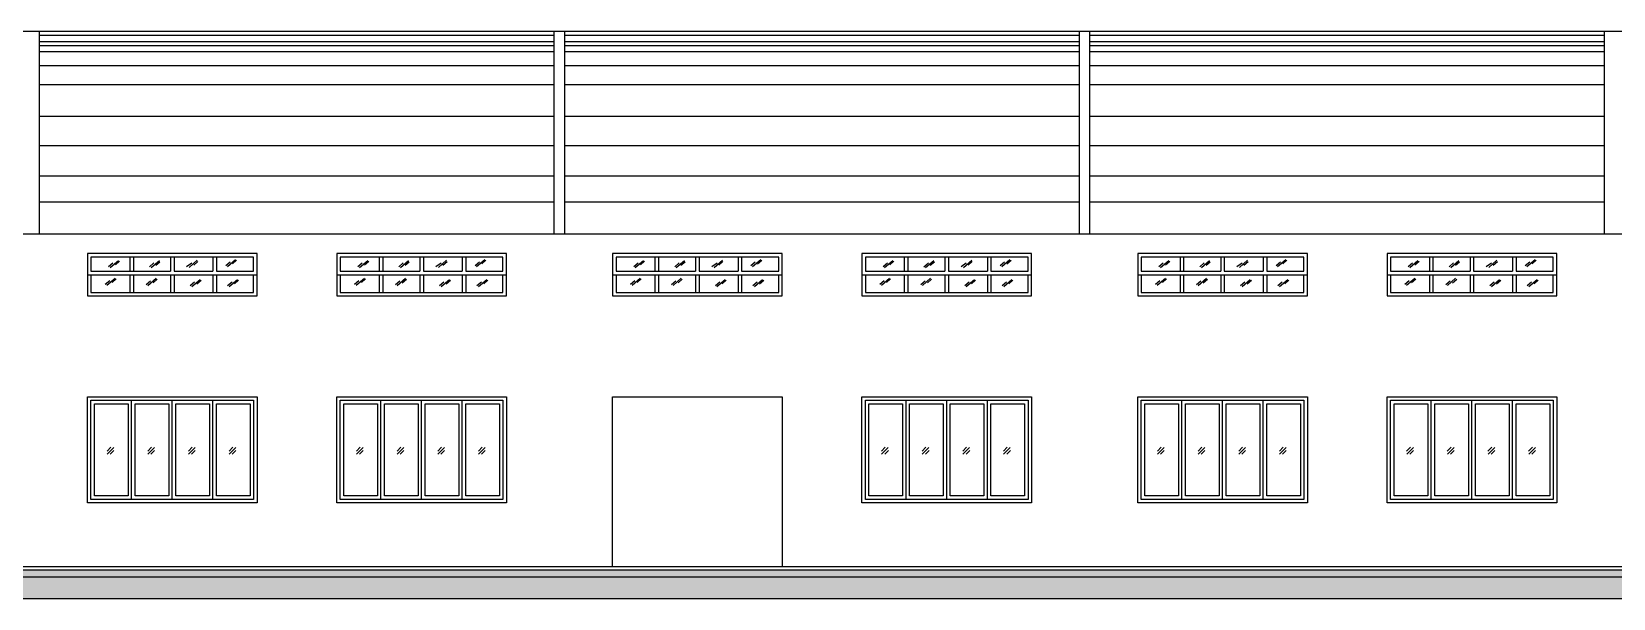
# Model space of a CAD drawing. Header units: metres. Extents: x 3715 to 4596, y 2418 to 2709.
# Drawn here: x 3834.4 to 3857.26, y 2518.82 to 2527.01 of the extents above; entities that cross this region are included whole.
import ezdxf

# ---------------------------------------------------------------- set-up
doc = ezdxf.new("R2010")
doc.units = ezdxf.units.M
doc.header["$MEASUREMENT"] = 0

msp = doc.modelspace()

# ---------------------------------------------------------------- hatches: boundary and pattern name
h = msp.add_hatch()
h.set_pattern_fill('AR-CONC', color=256, scale=0.024, style=0)
h.set_pattern_definition([(50, (-12980.28404, -5977.56356), (0.1721424437, -0.0150605124), [0.018, -0.1979999999]), (355, (-12980.28404, -5977.56356), (-0.03330032, 0.180526112), [0.0144, -0.1584]), (100.4514445, (-12980.2697, -5977.56482), (0.1388421232, 0.1654655978), [0.015297646, -0.1682741068]), (46.1842, (-12980.28404, -5977.51556), (0.2561379192, -0.0397246274), [0.027, -0.297]), (96.6356355, (-12980.2627, -5977.51887), (0.224318867, 0.233788464), [0.022946482, -0.2524113023]), (351.184164, (-12980.28404, -5977.51556), (0.2243188667, 0.233788464), [0.0216, -0.2376]), (21, (-12980.26004, -5977.52756), (0.1432576924, -0.0966285337), [0.018, -0.1979999999]), (326, (-12980.26004, -5977.52756), (0.0583956796, 0.1740360107), [0.0144, -0.1584]), (71.4514447, (-12980.2481, -5977.53561), (0.2016533703, 0.0774074766), [0.0152976456, -0.1682741068]), (37.5, (-12980.28404, -5977.56356), (0.00291836527, 0.07989452488), [0, -0.15647999993, 0, -0.16079999993, 0, -0.15899999993]), (7.5, (-12980.28404, -5977.56356), (0.06313668896, 0.0946588108), [0, -0.09167999996, 0, -0.15287999993, 0, -0.06059999997]), (327.5, (-12980.33756, -5977.56356), (0.12811738462, -0.00541316921), [0, -0.06, 0, -0.1871999999, 0, -0.2483999999]), (317.5, (-12980.36156, -5977.56356), (0.1399646806, 0.02402519575), [0, -0.078, 0, -0.12431999994, 0, -0.1763999999])])
h.paths.add_polyline_path([(3970.82465, 2519.22753), (3827.07465, 2519.22753), (3827.07465, 2519.12753), (3970.82465, 2519.12753)])
h = msp.add_hatch()
h.set_pattern_fill('AR-SAND', color=256, scale=0.08, style=0)
h.set_pattern_definition([(37.5, (-9473.08615, 1714.50548), (-0.0050394686, 0.1541459015), [0, -0.1216, 0, -0.136, 0, -0.13]), (7.5, (-9473.08615, 1714.50548), (0.1415821364, 0.2257716852), [0, -0.0656, 0, -0.1096, 0, -0.042]), (327.5, (-9473.18455, 1714.50548), (0.249131349, 0.0004527243), [0, -0.04, 0, -0.144, 0, -0.188]), (317.5, (-9473.18455, 1714.50548), (0.2404901284, 0.0702140452), [0, -0.02, 0, -0.0944, 0, -0.108])])
h.paths.add_polyline_path([(3970.82465, 2519.12753), (3827.07465, 2519.12753), (3827.07465, 2518.81753), (3970.82465, 2518.81753)])

# ---------------------------------------------------------------- linework, layer by layer
at = {"ltscale": 10}
for p, q in [((3971.28465, 2527.00781), (3826.62425, 2527.00781)), ((3841.94965, 2526.95026), (3834.50965, 2526.95026)), ((3841.94965, 2526.86074), (3834.50965, 2526.86074)), ((3849.53965, 2526.95026), (3842.09965, 2526.95026)), ((3849.53965, 2526.86074), (3842.09965, 2526.86074)), ((3857.12965, 2526.95026), (3849.68965, 2526.95026)), ((3857.12965, 2526.86074), (3849.68965, 2526.86074)), ((3834.50965, 2526.80877), (3841.94965, 2526.80877)), ((3834.50965, 2526.72006), (3841.94965, 2526.72006)), ((3842.09965, 2526.80877), (3849.53965, 2526.80877)), ((3842.09965, 2526.72006), (3849.53965, 2526.72006)), ((3849.68965, 2526.80877), (3857.12965, 2526.80877)), ((3849.68965, 2526.72006), (3857.12965, 2526.72006)), ((3841.94965, 2526.51544), (3834.50965, 2526.51544)), ((3849.53965, 2526.51544), (3842.09965, 2526.51544)), ((3857.12965, 2526.51544), (3849.68965, 2526.51544)), ((3841.94965, 2526.23794), (3834.50965, 2526.23794)), ((3849.53965, 2526.23794), (3842.09965, 2526.23794)), ((3857.12965, 2526.23794), (3849.68965, 2526.23794)), ((3841.94965, 2525.78205), (3834.50965, 2525.78205)), ((3849.53965, 2525.78205), (3842.09965, 2525.78205)), ((3857.12965, 2525.78205), (3849.68965, 2525.78205)), ((3841.94965, 2525.35866), (3834.50965, 2525.35866)), ((3849.53965, 2525.35866), (3842.09965, 2525.35866)), ((3857.12965, 2525.35866), (3849.68965, 2525.35866)), ((3841.94965, 2524.92065), (3834.50965, 2524.92065)), ((3849.53965, 2524.92065), (3842.09965, 2524.92065)), ((3857.12965, 2524.92065), (3849.68965, 2524.92065)), ((3841.94965, 2524.54198), (3834.50965, 2524.54198)), ((3849.53965, 2524.54198), (3842.09965, 2524.54198)), ((3857.12965, 2524.54198), (3849.68965, 2524.54198)), ((3963.66111, 2524.08198), (3834.24794, 2524.08198)), ((3822.58976, 2518.81753), (3974.73829, 2518.81753))]:
    msp.add_line(p, q, dxfattribs=at)
at = {"ltscale": 0.1}
for p, q in [((3834.50965, 2524.08198), (3834.50965, 2527.00781)), ((3841.94965, 2524.08198), (3841.94965, 2527.00781)), ((3842.09965, 2524.08198), (3842.09965, 2527.00781)), ((3849.53965, 2524.08198), (3849.53965, 2527.00781)), ((3849.68965, 2524.08198), (3849.68965, 2527.00781)), ((3857.12965, 2524.08198), (3857.12965, 2527.00781)), ((3827.07465, 2519.27753), (3970.82465, 2519.27753)), ((3827.07465, 2519.22753), (3970.82465, 2519.22753)), ((3827.07465, 2519.12753), (3970.82465, 2519.12753))]:
    msp.add_line(p, q, dxfattribs=at)
at = {"linetype": 'Continuous'}
for p, q in [((3835.50753, 2523.6129), (3835.5708, 2523.66729)), ((3835.5309, 2523.60053), (3835.64917, 2523.70221)), ((3835.60519, 2523.63921), (3835.66491, 2523.69056)), ((3836.09951, 2523.60991), (3836.16278, 2523.66431)), ((3836.12289, 2523.59754), (3836.24115, 2523.69923)), ((3836.19094, 2523.63086), (3836.25065, 2523.68221)), ((3836.63539, 2523.61385), (3836.71144, 2523.66825)), ((3836.67155, 2523.60148), (3836.78982, 2523.70317)), ((3836.73736, 2523.63288), (3836.79708, 2523.68423)), ((3837.20078, 2523.62568), (3837.26405, 2523.68008)), ((3837.22416, 2523.61331), (3837.34243, 2523.715)), ((3837.29845, 2523.652), (3837.35816, 2523.70334)), ((3839.11086, 2523.6129), (3839.17413, 2523.66729)), ((3839.13424, 2523.60053), (3839.2525, 2523.70221)), ((3839.20852, 2523.63921), (3839.26824, 2523.69056)), ((3839.70284, 2523.60991), (3839.76611, 2523.66431)), ((3839.72622, 2523.59754), (3839.84449, 2523.69923)), ((3839.79427, 2523.63086), (3839.85399, 2523.68221)), ((3840.23873, 2523.61385), (3840.31478, 2523.66825)), ((3840.27488, 2523.60148), (3840.39315, 2523.70317)), ((3840.34069, 2523.63288), (3840.40041, 2523.68423)), ((3840.80412, 2523.62568), (3840.86738, 2523.68008)), ((3840.82749, 2523.61331), (3840.94576, 2523.715)), ((3840.90178, 2523.652), (3840.9615, 2523.70334)), ((3843.09737, 2523.6129), (3843.16064, 2523.66729)), ((3843.12075, 2523.60053), (3843.23901, 2523.70221)), ((3843.19503, 2523.63921), (3843.25475, 2523.69056)), ((3843.68935, 2523.60991), (3843.75262, 2523.66431)), ((3843.71273, 2523.59754), (3843.831, 2523.69923)), ((3843.78078, 2523.63086), (3843.8405, 2523.68221)), ((3844.22524, 2523.61385), (3844.30129, 2523.66825)), ((3844.26139, 2523.60148), (3844.37966, 2523.70317)), ((3844.3272, 2523.63288), (3844.38692, 2523.68423)), ((3844.79063, 2523.62568), (3844.85389, 2523.68008)), ((3844.814, 2523.61331), (3844.93227, 2523.715)), ((3844.88829, 2523.652), (3844.94801, 2523.70334)), ((3846.70086, 2523.6129), (3846.76413, 2523.66729)), ((3846.72424, 2523.60053), (3846.8425, 2523.70221)), ((3846.79852, 2523.63921), (3846.85824, 2523.69056)), ((3847.29284, 2523.60991), (3847.35611, 2523.66431)), ((3847.31622, 2523.59754), (3847.43449, 2523.69923)), ((3847.38427, 2523.63086), (3847.44399, 2523.68221)), ((3847.82873, 2523.61385), (3847.90478, 2523.66825)), ((3847.86488, 2523.60148), (3847.98315, 2523.70317)), ((3847.93069, 2523.63288), (3847.99041, 2523.68423)), ((3848.39412, 2523.62568), (3848.45738, 2523.68008)), ((3848.41749, 2523.61331), (3848.53576, 2523.715)), ((3848.49178, 2523.652), (3848.5515, 2523.70334)), ((3850.68753, 2523.6129), (3850.7508, 2523.66729)), ((3850.7109, 2523.60053), (3850.82917, 2523.70221)), ((3850.78519, 2523.63921), (3850.84491, 2523.69056)), ((3851.27951, 2523.60991), (3851.34278, 2523.66431)), ((3851.30289, 2523.59754), (3851.42115, 2523.69923)), ((3851.37094, 2523.63086), (3851.43065, 2523.68221)), ((3851.81539, 2523.61385), (3851.89144, 2523.66825)), ((3851.85155, 2523.60148), (3851.96982, 2523.70317)), ((3851.91736, 2523.63288), (3851.97708, 2523.68423)), ((3852.38078, 2523.62568), (3852.44405, 2523.68008)), ((3852.40416, 2523.61331), (3852.52243, 2523.715)), ((3852.47845, 2523.652), (3852.53816, 2523.70334)), ((3854.29086, 2523.6129), (3854.35413, 2523.66729)), ((3854.31424, 2523.60053), (3854.4325, 2523.70221)), ((3854.38852, 2523.63921), (3854.44824, 2523.69056)), ((3854.88284, 2523.60991), (3854.94611, 2523.66431)), ((3854.90622, 2523.59754), (3855.02449, 2523.69923)), ((3854.97427, 2523.63086), (3855.03399, 2523.68221)), ((3855.41873, 2523.61385), (3855.49478, 2523.66825)), ((3855.45488, 2523.60148), (3855.57315, 2523.70317)), ((3855.52069, 2523.63288), (3855.58041, 2523.68423)), ((3855.98412, 2523.62568), (3856.04738, 2523.68008)), ((3856.00749, 2523.61331), (3856.12576, 2523.715)), ((3856.08178, 2523.652), (3856.1415, 2523.70334)), ((3835.46016, 2523.35662), (3835.52343, 2523.41101)), ((3835.48354, 2523.34425), (3835.6018, 2523.44593)), ((3835.55782, 2523.38293), (3835.61754, 2523.43428)), ((3836.05214, 2523.35363), (3836.11541, 2523.40803)), ((3836.07552, 2523.34126), (3836.19379, 2523.44295)), ((3836.14981, 2523.37995), (3836.20953, 2523.43129)), ((3836.71102, 2523.32549), (3836.82929, 2523.42718)), ((3836.78531, 2523.36418), (3836.84503, 2523.41552)), ((3837.25179, 2523.32549), (3837.37006, 2523.42718)), ((3837.32608, 2523.36418), (3837.38579, 2523.41552)), ((3839.06349, 2523.35662), (3839.12676, 2523.41101)), ((3839.08687, 2523.34425), (3839.20514, 2523.44593)), ((3839.16116, 2523.38293), (3839.22087, 2523.43428)), ((3839.65548, 2523.35363), (3839.71875, 2523.40803)), ((3839.67886, 2523.34126), (3839.79712, 2523.44295)), ((3839.75314, 2523.37995), (3839.81286, 2523.43129)), ((3840.31436, 2523.32549), (3840.43262, 2523.42718)), ((3840.38864, 2523.36418), (3840.44836, 2523.41552)), ((3840.85512, 2523.32549), (3840.97339, 2523.42718)), ((3840.92941, 2523.36418), (3840.98913, 2523.41552)), ((3843.05, 2523.35662), (3843.11327, 2523.41101)), ((3843.07338, 2523.34425), (3843.19165, 2523.44593)), ((3843.14767, 2523.38293), (3843.20738, 2523.43428)), ((3843.64199, 2523.35363), (3843.70526, 2523.40803)), ((3843.66537, 2523.34126), (3843.78363, 2523.44295)), ((3843.73965, 2523.37995), (3843.79937, 2523.43129)), ((3844.30087, 2523.32549), (3844.41913, 2523.42718)), ((3844.37515, 2523.36418), (3844.43487, 2523.41552)), ((3844.84163, 2523.32549), (3844.9599, 2523.42718)), ((3844.91592, 2523.36418), (3844.97564, 2523.41552)), ((3846.65349, 2523.35662), (3846.71676, 2523.41101)), ((3846.67687, 2523.34425), (3846.79514, 2523.44593)), ((3846.75116, 2523.38293), (3846.81087, 2523.43428)), ((3847.24548, 2523.35363), (3847.30875, 2523.40803)), ((3847.26886, 2523.34126), (3847.38712, 2523.44295)), ((3847.34314, 2523.37995), (3847.40286, 2523.43129)), ((3847.90436, 2523.32549), (3848.02262, 2523.42718)), ((3847.97864, 2523.36418), (3848.03836, 2523.41552)), ((3848.44512, 2523.32549), (3848.56339, 2523.42718)), ((3848.51941, 2523.36418), (3848.57913, 2523.41552)), ((3850.64016, 2523.35662), (3850.70343, 2523.41101)), ((3850.66354, 2523.34425), (3850.7818, 2523.44593)), ((3850.73782, 2523.38293), (3850.79754, 2523.43428)), ((3851.23214, 2523.35363), (3851.29541, 2523.40803)), ((3851.25552, 2523.34126), (3851.37379, 2523.44295)), ((3851.32981, 2523.37995), (3851.38953, 2523.43129)), ((3851.89102, 2523.32549), (3852.00929, 2523.42718)), ((3851.96531, 2523.36418), (3852.02503, 2523.41552)), ((3852.43179, 2523.32549), (3852.55006, 2523.42718)), ((3852.50608, 2523.36418), (3852.56579, 2523.41552)), ((3854.24349, 2523.35662), (3854.30676, 2523.41101)), ((3854.26687, 2523.34425), (3854.38514, 2523.44593)), ((3854.34116, 2523.38293), (3854.40087, 2523.43428)), ((3854.83548, 2523.35363), (3854.89875, 2523.40803)), ((3854.85886, 2523.34126), (3854.97712, 2523.44295)), ((3854.93314, 2523.37995), (3854.99286, 2523.43129)), ((3855.49436, 2523.32549), (3855.61262, 2523.42718)), ((3855.56864, 2523.36418), (3855.62836, 2523.41552)), ((3856.03512, 2523.32549), (3856.15339, 2523.42718)), ((3856.10941, 2523.36418), (3856.16913, 2523.41552)), ((3836.68764, 2523.33786), (3836.75091, 2523.39226)), ((3837.22841, 2523.33786), (3837.29168, 2523.39226)), ((3840.29098, 2523.33786), (3840.35425, 2523.39226)), ((3840.83175, 2523.33786), (3840.89501, 2523.39226)), ((3844.27749, 2523.33786), (3844.34076, 2523.39226)), ((3844.81826, 2523.33786), (3844.88152, 2523.39226)), ((3847.88098, 2523.33786), (3847.94425, 2523.39226)), ((3848.42175, 2523.33786), (3848.48501, 2523.39226)), ((3851.86764, 2523.33786), (3851.93091, 2523.39226)), ((3852.40841, 2523.33786), (3852.47168, 2523.39226)), ((3855.47098, 2523.33786), (3855.53425, 2523.39226)), ((3856.01175, 2523.33786), (3856.07501, 2523.39226))]:
    msp.add_line(p, q, dxfattribs=at)
at = {"ltscale": 6}
for p, q in [((3835.8148, 2523.74976), (3835.8148, 2523.54531)), ((3835.86592, 2523.74976), (3835.86592, 2523.54531)), ((3836.40258, 2523.74976), (3836.40258, 2523.54531)), ((3836.45369, 2523.74976), (3836.45369, 2523.54531)), ((3837.01592, 2523.74976), (3837.01592, 2523.54531)), ((3837.06703, 2523.74976), (3837.06703, 2523.54531)), ((3839.41814, 2523.74976), (3839.41814, 2523.54531)), ((3839.46925, 2523.74976), (3839.46925, 2523.54531)), ((3840.00592, 2523.74976), (3840.00592, 2523.54531)), ((3840.05703, 2523.74976), (3840.05703, 2523.54531)), ((3840.61925, 2523.74976), (3840.61925, 2523.54531)), ((3840.67036, 2523.74976), (3840.67036, 2523.54531)), ((3843.40465, 2523.74976), (3843.40465, 2523.54531)), ((3843.45576, 2523.74976), (3843.45576, 2523.54531)), ((3843.99243, 2523.74976), (3843.99243, 2523.54531)), ((3844.04354, 2523.74976), (3844.04354, 2523.54531)), ((3844.60576, 2523.74976), (3844.60576, 2523.54531)), ((3844.65687, 2523.74976), (3844.65687, 2523.54531)), ((3847.00814, 2523.74976), (3847.00814, 2523.54531)), ((3847.05925, 2523.74976), (3847.05925, 2523.54531)), ((3847.59592, 2523.74976), (3847.59592, 2523.54531)), ((3847.64703, 2523.74976), (3847.64703, 2523.54531)), ((3848.20925, 2523.74976), (3848.20925, 2523.54531)), ((3848.26036, 2523.74976), (3848.26036, 2523.54531)), ((3850.9948, 2523.74976), (3850.9948, 2523.54531)), ((3851.04592, 2523.74976), (3851.04592, 2523.54531)), ((3851.58258, 2523.74976), (3851.58258, 2523.54531)), ((3851.63369, 2523.74976), (3851.63369, 2523.54531)), ((3852.19592, 2523.74976), (3852.19592, 2523.54531)), ((3852.24703, 2523.74976), (3852.24703, 2523.54531)), ((3854.59814, 2523.74976), (3854.59814, 2523.54531)), ((3854.64925, 2523.74976), (3854.64925, 2523.54531)), ((3855.18592, 2523.74976), (3855.18592, 2523.54531)), ((3855.23703, 2523.74976), (3855.23703, 2523.54531)), ((3855.79925, 2523.74976), (3855.79925, 2523.54531)), ((3855.85036, 2523.74976), (3855.85036, 2523.54531)), ((3835.20147, 2523.4942), (3837.6548, 2523.4942)), ((3835.25258, 2523.54531), (3836.40258, 2523.54531)), ((3835.8148, 2523.4942), (3835.8148, 2523.23865)), ((3835.86592, 2523.4942), (3835.86592, 2523.23865)), ((3836.40258, 2523.4942), (3836.40258, 2523.23865)), ((3836.45369, 2523.54531), (3837.01592, 2523.54531)), ((3836.45369, 2523.4942), (3836.45369, 2523.23865)), ((3837.01592, 2523.4942), (3837.01592, 2523.23865)), ((3837.06703, 2523.4942), (3837.06703, 2523.23865)), ((3838.8048, 2523.4942), (3841.25814, 2523.4942)), ((3838.85591, 2523.54531), (3840.00592, 2523.54531)), ((3839.41814, 2523.4942), (3839.41814, 2523.23865)), ((3839.46925, 2523.4942), (3839.46925, 2523.23865)), ((3840.00592, 2523.4942), (3840.00592, 2523.23865)), ((3840.05703, 2523.54531), (3840.61925, 2523.54531)), ((3840.05703, 2523.4942), (3840.05703, 2523.23865)), ((3840.61925, 2523.4942), (3840.61925, 2523.23865)), ((3840.67036, 2523.4942), (3840.67036, 2523.23865)), ((3842.79131, 2523.4942), (3845.24465, 2523.4942)), ((3842.84242, 2523.54531), (3843.99243, 2523.54531)), ((3843.40465, 2523.4942), (3843.40465, 2523.23865)), ((3843.45576, 2523.4942), (3843.45576, 2523.23865)), ((3843.99243, 2523.4942), (3843.99243, 2523.23865)), ((3844.04354, 2523.54531), (3844.60576, 2523.54531)), ((3844.04354, 2523.4942), (3844.04354, 2523.23865)), ((3844.60576, 2523.4942), (3844.60576, 2523.23865)), ((3844.65687, 2523.4942), (3844.65687, 2523.23865)), ((3846.3948, 2523.4942), (3848.84814, 2523.4942)), ((3846.44591, 2523.54531), (3847.59592, 2523.54531)), ((3847.00814, 2523.4942), (3847.00814, 2523.23865)), ((3847.05925, 2523.4942), (3847.05925, 2523.23865)), ((3847.59592, 2523.4942), (3847.59592, 2523.23865)), ((3847.64703, 2523.54531), (3848.20925, 2523.54531)), ((3847.64703, 2523.4942), (3847.64703, 2523.23865)), ((3848.20925, 2523.4942), (3848.20925, 2523.23865)), ((3848.26036, 2523.4942), (3848.26036, 2523.23865)), ((3850.38147, 2523.4942), (3852.8348, 2523.4942)), ((3850.43258, 2523.54531), (3851.58258, 2523.54531)), ((3850.9948, 2523.4942), (3850.9948, 2523.23865)), ((3851.04592, 2523.4942), (3851.04592, 2523.23865)), ((3851.58258, 2523.4942), (3851.58258, 2523.23865)), ((3851.63369, 2523.54531), (3852.19592, 2523.54531)), ((3851.63369, 2523.4942), (3851.63369, 2523.23865)), ((3852.19592, 2523.4942), (3852.19592, 2523.23865)), ((3852.24703, 2523.4942), (3852.24703, 2523.23865)), ((3853.9848, 2523.4942), (3856.43814, 2523.4942)), ((3854.03591, 2523.54531), (3855.18592, 2523.54531)), ((3854.59814, 2523.4942), (3854.59814, 2523.23865)), ((3854.64925, 2523.4942), (3854.64925, 2523.23865)), ((3855.18592, 2523.4942), (3855.18592, 2523.23865)), ((3855.23703, 2523.54531), (3855.79925, 2523.54531)), ((3855.23703, 2523.4942), (3855.23703, 2523.23865)), ((3855.79925, 2523.4942), (3855.79925, 2523.23865)), ((3855.85036, 2523.4942), (3855.85036, 2523.23865)), ((3835.84036, 2520.24865), (3835.84036, 2521.67976)), ((3836.42814, 2520.24865), (3836.42814, 2521.67976)), ((3837.01592, 2520.24865), (3837.01592, 2521.67976)), ((3839.44369, 2520.24865), (3839.44369, 2521.67976)), ((3840.03147, 2520.24865), (3840.03147, 2521.67976)), ((3840.61925, 2520.24865), (3840.61925, 2521.67976)), ((3847.03369, 2520.24865), (3847.03369, 2521.67976)), ((3847.62147, 2520.24865), (3847.62147, 2521.67976)), ((3848.20925, 2520.24865), (3848.20925, 2521.67976)), ((3851.02036, 2520.24865), (3851.02036, 2521.67976)), ((3851.60814, 2520.24865), (3851.60814, 2521.67976)), ((3852.19592, 2520.24865), (3852.19592, 2521.67976)), ((3854.62369, 2520.24865), (3854.62369, 2521.67976)), ((3855.21147, 2520.24865), (3855.21147, 2521.67976)), ((3855.79925, 2520.24865), (3855.79925, 2521.67976)), ((3835.48559, 2520.94685), (3835.53947, 2521.00073)), ((3835.58372, 2520.99892), (3835.4874, 2520.9026)), ((3835.58552, 2520.95467), (3835.53165, 2520.9008)), ((3836.07337, 2520.94685), (3836.12724, 2521.00073)), ((3836.17149, 2520.99892), (3836.07518, 2520.9026)), ((3836.1733, 2520.95467), (3836.11943, 2520.9008)), ((3836.66114, 2520.94685), (3836.71502, 2521.00073)), ((3836.75927, 2520.99892), (3836.66295, 2520.9026)), ((3836.76108, 2520.95467), (3836.7072, 2520.9008)), ((3837.24892, 2520.94685), (3837.3028, 2521.00073)), ((3837.34705, 2520.99892), (3837.25073, 2520.9026)), ((3837.34886, 2520.95467), (3837.29498, 2520.9008)), ((3839.08892, 2520.94685), (3839.1428, 2521.00073)), ((3839.18705, 2520.99892), (3839.09073, 2520.9026)), ((3839.18886, 2520.95467), (3839.13498, 2520.9008)), ((3839.6767, 2520.94685), (3839.73058, 2521.00073)), ((3839.77483, 2520.99892), (3839.67851, 2520.9026)), ((3839.77664, 2520.95467), (3839.72276, 2520.9008)), ((3840.26448, 2520.94685), (3840.31835, 2521.00073)), ((3840.3626, 2520.99892), (3840.26629, 2520.9026)), ((3840.36441, 2520.95467), (3840.31054, 2520.9008)), ((3840.85226, 2520.94685), (3840.90613, 2521.00073)), ((3840.95038, 2520.99892), (3840.85406, 2520.9026)), ((3840.95219, 2520.95467), (3840.89831, 2520.9008)), ((3846.67892, 2520.94685), (3846.7328, 2521.00073)), ((3846.77705, 2520.99892), (3846.68073, 2520.9026)), ((3846.77886, 2520.95467), (3846.72498, 2520.9008)), ((3847.2667, 2520.94685), (3847.32058, 2521.00073)), ((3847.36483, 2520.99892), (3847.26851, 2520.9026)), ((3847.36664, 2520.95467), (3847.31276, 2520.9008)), ((3847.85448, 2520.94685), (3847.90835, 2521.00073)), ((3847.9526, 2520.99892), (3847.85629, 2520.9026)), ((3847.95441, 2520.95467), (3847.90054, 2520.9008)), ((3848.44226, 2520.94685), (3848.49613, 2521.00073)), ((3848.54038, 2520.99892), (3848.44406, 2520.9026)), ((3848.54219, 2520.95467), (3848.48831, 2520.9008)), ((3850.66559, 2520.94685), (3850.71947, 2521.00073)), ((3850.76372, 2520.99892), (3850.6674, 2520.9026)), ((3850.76552, 2520.95467), (3850.71165, 2520.9008)), ((3851.25337, 2520.94685), (3851.30724, 2521.00073)), ((3851.35149, 2520.99892), (3851.25518, 2520.9026)), ((3851.3533, 2520.95467), (3851.29943, 2520.9008)), ((3851.84114, 2520.94685), (3851.89502, 2521.00073)), ((3851.93927, 2520.99892), (3851.84295, 2520.9026)), ((3851.94108, 2520.95467), (3851.8872, 2520.9008)), ((3852.42892, 2520.94685), (3852.4828, 2521.00073)), ((3852.52705, 2520.99892), (3852.43073, 2520.9026)), ((3852.52886, 2520.95467), (3852.47498, 2520.9008)), ((3854.26892, 2520.94685), (3854.3228, 2521.00073)), ((3854.36705, 2520.99892), (3854.27073, 2520.9026)), ((3854.36886, 2520.95467), (3854.31498, 2520.9008)), ((3854.8567, 2520.94685), (3854.91058, 2521.00073)), ((3854.95483, 2520.99892), (3854.85851, 2520.9026)), ((3854.95664, 2520.95467), (3854.90276, 2520.9008)), ((3855.44448, 2520.94685), (3855.49835, 2521.00073)), ((3855.5426, 2520.99892), (3855.44629, 2520.9026)), ((3855.54441, 2520.95467), (3855.49054, 2520.9008)), ((3856.03226, 2520.94685), (3856.08613, 2521.00073)), ((3856.13038, 2520.99892), (3856.03406, 2520.9026)), ((3856.13219, 2520.95467), (3856.07831, 2520.9008))]:
    msp.add_line(p, q, dxfattribs=at)
for points in [[(3835.20147, 2523.18753), (3837.6548, 2523.18753), (3837.6548, 2523.80087), (3835.20147, 2523.80087)], [(3838.8048, 2523.18753), (3841.25814, 2523.18753), (3841.25814, 2523.80087), (3838.8048, 2523.80087)], [(3842.79131, 2523.18753), (3845.24465, 2523.18753), (3845.24465, 2523.80087), (3842.79131, 2523.80087)], [(3846.3948, 2523.18753), (3848.84814, 2523.18753), (3848.84814, 2523.80087), (3846.3948, 2523.80087)], [(3850.38147, 2523.18753), (3852.8348, 2523.18753), (3852.8348, 2523.80087), (3850.38147, 2523.80087)], [(3853.9848, 2523.18753), (3856.43814, 2523.18753), (3856.43814, 2523.80087), (3853.9848, 2523.80087)], [(3837.6548, 2520.19753), (3835.20147, 2520.19753), (3835.20147, 2521.73087), (3837.6548, 2521.73087)], [(3837.60369, 2520.24865), (3835.25258, 2520.24865), (3835.25258, 2521.67976), (3837.60369, 2521.67976)], [(3835.30369, 2521.62865), (3835.78925, 2521.62865), (3835.78925, 2520.29976), (3835.30369, 2520.29976)], [(3835.89147, 2521.62865), (3836.37703, 2521.62865), (3836.37703, 2520.29976), (3835.89147, 2520.29976)], [(3836.47925, 2521.62865), (3836.9648, 2521.62865), (3836.9648, 2520.29976), (3836.47925, 2520.29976)], [(3837.06703, 2521.62865), (3837.55258, 2521.62865), (3837.55258, 2520.29976), (3837.06703, 2520.29976)], [(3841.25814, 2520.19753), (3838.8048, 2520.19753), (3838.8048, 2521.73087), (3841.25814, 2521.73087)], [(3841.20703, 2520.24865), (3838.85592, 2520.24865), (3838.85592, 2521.67976), (3841.20703, 2521.67976)], [(3838.90703, 2521.62865), (3839.39258, 2521.62865), (3839.39258, 2520.29976), (3838.90703, 2520.29976)], [(3839.4948, 2521.62865), (3839.98036, 2521.62865), (3839.98036, 2520.29976), (3839.4948, 2520.29976)], [(3840.08258, 2521.62865), (3840.56814, 2521.62865), (3840.56814, 2520.29976), (3840.08258, 2520.29976)], [(3840.67036, 2521.62865), (3841.15592, 2521.62865), (3841.15592, 2520.29976), (3840.67036, 2520.29976)], [(3848.84814, 2520.19753), (3846.3948, 2520.19753), (3846.3948, 2521.73087), (3848.84814, 2521.73087)], [(3848.79703, 2520.24865), (3846.44592, 2520.24865), (3846.44592, 2521.67976), (3848.79703, 2521.67976)], [(3846.49703, 2521.62865), (3846.98258, 2521.62865), (3846.98258, 2520.29976), (3846.49703, 2520.29976)], [(3847.0848, 2521.62865), (3847.57036, 2521.62865), (3847.57036, 2520.29976), (3847.0848, 2520.29976)], [(3847.67258, 2521.62865), (3848.15814, 2521.62865), (3848.15814, 2520.29976), (3847.67258, 2520.29976)], [(3848.26036, 2521.62865), (3848.74592, 2521.62865), (3848.74592, 2520.29976), (3848.26036, 2520.29976)], [(3852.8348, 2520.19753), (3850.38147, 2520.19753), (3850.38147, 2521.73087), (3852.8348, 2521.73087)], [(3852.78369, 2520.24865), (3850.43258, 2520.24865), (3850.43258, 2521.67976), (3852.78369, 2521.67976)], [(3850.48369, 2521.62865), (3850.96925, 2521.62865), (3850.96925, 2520.29976), (3850.48369, 2520.29976)], [(3851.07147, 2521.62865), (3851.55703, 2521.62865), (3851.55703, 2520.29976), (3851.07147, 2520.29976)], [(3851.65925, 2521.62865), (3852.1448, 2521.62865), (3852.1448, 2520.29976), (3851.65925, 2520.29976)], [(3852.24703, 2521.62865), (3852.73258, 2521.62865), (3852.73258, 2520.29976), (3852.24703, 2520.29976)], [(3856.43814, 2520.19753), (3853.9848, 2520.19753), (3853.9848, 2521.73087), (3856.43814, 2521.73087)], [(3856.38703, 2520.24865), (3854.03592, 2520.24865), (3854.03592, 2521.67976), (3856.38703, 2521.67976)], [(3854.08703, 2521.62865), (3854.57258, 2521.62865), (3854.57258, 2520.29976), (3854.08703, 2520.29976)], [(3854.6748, 2521.62865), (3855.16036, 2521.62865), (3855.16036, 2520.29976), (3854.6748, 2520.29976)], [(3855.26258, 2521.62865), (3855.74814, 2521.62865), (3855.74814, 2520.29976), (3855.26258, 2520.29976)], [(3855.85036, 2521.62865), (3856.33592, 2521.62865), (3856.33592, 2520.29976), (3855.85036, 2520.29976)]]:
    msp.add_lwpolyline(points, close=True, dxfattribs=at)
for points in [[(3837.06703, 2523.54531), (3837.60369, 2523.54531), (3837.60369, 2523.74976), (3835.25258, 2523.74976), (3835.25258, 2523.54531)], [(3840.67036, 2523.54531), (3841.20703, 2523.54531), (3841.20703, 2523.74976), (3838.85591, 2523.74976), (3838.85591, 2523.54531)], [(3844.65687, 2523.54531), (3845.19354, 2523.54531), (3845.19354, 2523.74976), (3842.84242, 2523.74976), (3842.84242, 2523.54531)], [(3848.26036, 2523.54531), (3848.79703, 2523.54531), (3848.79703, 2523.74976), (3846.44591, 2523.74976), (3846.44591, 2523.54531)], [(3852.24703, 2523.54531), (3852.78369, 2523.54531), (3852.78369, 2523.74976), (3850.43258, 2523.74976), (3850.43258, 2523.54531)], [(3855.85036, 2523.54531), (3856.38703, 2523.54531), (3856.38703, 2523.74976), (3854.03591, 2523.74976), (3854.03591, 2523.54531)], [(3835.25258, 2523.4942), (3835.25258, 2523.23865), (3837.60369, 2523.23865), (3837.60369, 2523.4942)], [(3838.85591, 2523.4942), (3838.85591, 2523.23865), (3841.20703, 2523.23865), (3841.20703, 2523.4942)], [(3842.84242, 2523.4942), (3842.84242, 2523.23865), (3845.19354, 2523.23865), (3845.19354, 2523.4942)], [(3846.44591, 2523.4942), (3846.44591, 2523.23865), (3848.79703, 2523.23865), (3848.79703, 2523.4942)], [(3850.43258, 2523.4942), (3850.43258, 2523.23865), (3852.78369, 2523.23865), (3852.78369, 2523.4942)], [(3854.03591, 2523.4942), (3854.03591, 2523.23865), (3856.38703, 2523.23865), (3856.38703, 2523.4942)]]:
    msp.add_lwpolyline(points, dxfattribs=at)
at = {"ltscale": 0.1}
msp.add_lwpolyline([(3842.79131, 2519.27753), (3842.79131, 2521.73087), (3845.24465, 2521.73087), (3845.24465, 2519.27753)], dxfattribs=at)

doc.saveas('drawing.dxf')
